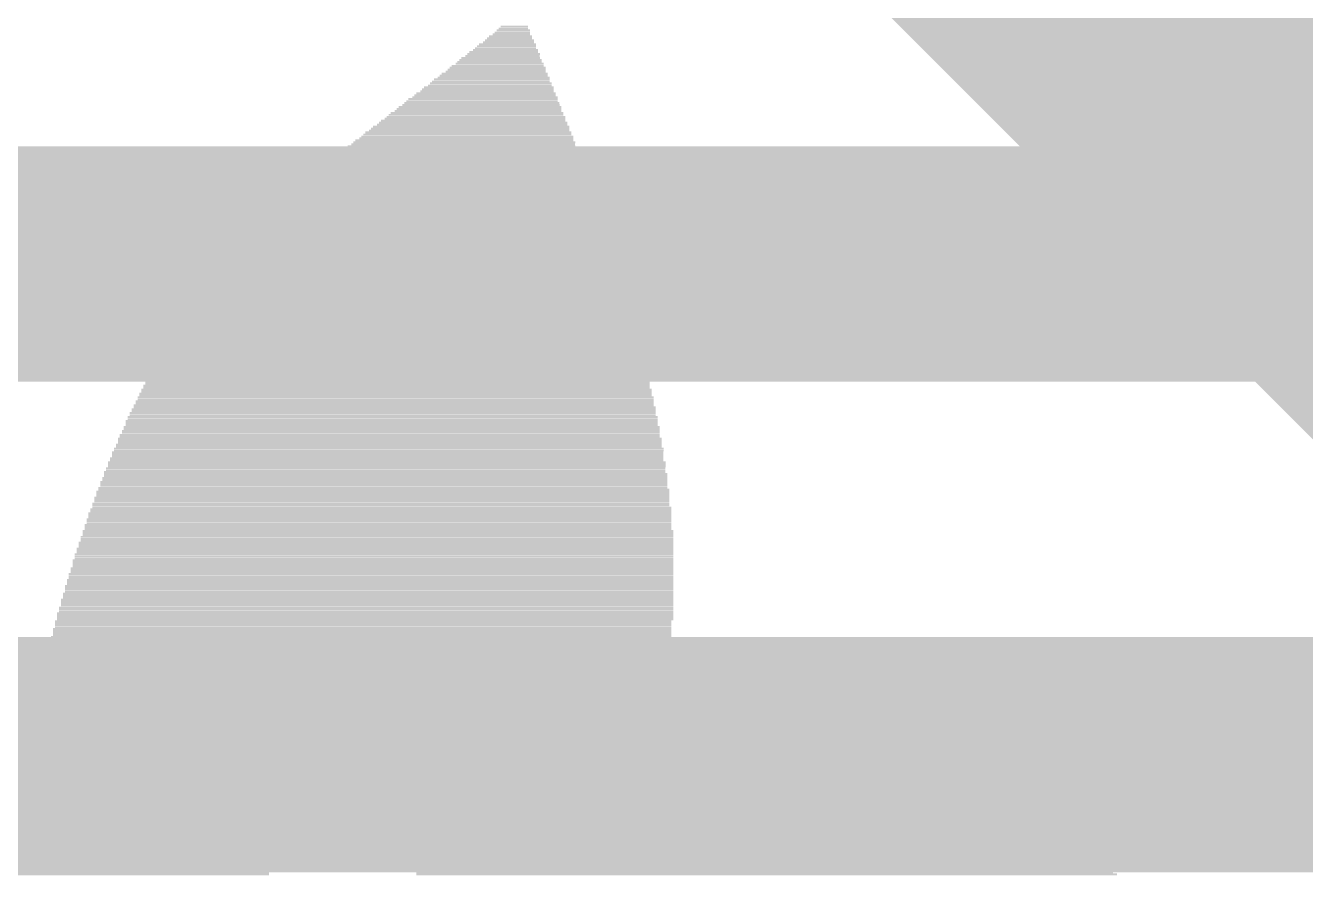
# Model space of a CAD drawing. Extents: x -0.4 to 36.2, y -3.8 to 29.2.
# Drawn here: x 6.656 to 8.312, y 2.257 to 3.356 of the extents above; entities that cross this region are included whole.
import ezdxf

# ---------------------------------------------------------------- set-up
doc = ezdxf.new("R2010")
doc.units = 0
for name, color, linetype in [('1', 12, 'CONTINUOUS'), ('21', 253, 'CONTINUOUS'), ('51', 253, 'CONTINUOUS')]:
    doc.layers.add(name, color=color, linetype=linetype)

# ---------------------------------------------------------------- blocks, each defined once
blk = doc.blocks.new('RECT')
blk.add_solid([(-0.5, -0.5), (0.5, -0.5), (-0.5, 0.5), (0.5, 0.5)])

msp = doc.modelspace()

# ---------------------------------------------------------------- linework, layer by layer
at = {"layer": '1', "const_width": 0.3048}
for points in [[(5.588, 3.048), (11.049, 3.048)], [(5.207, 2.413), (11.43, 2.413)]]:
    msp.add_lwpolyline(points, dxfattribs=at)
at = {"layer": '51', "const_width": 0.4064}
msp.add_lwpolyline([(7.62, 3.81), (8.89, 2.54)], dxfattribs=at)

# ---------------------------------------------------------------- block references
at = {"layer": '21'}
for p, xscale, yscale in [((7.2846, 3.3451), 0.0482, 0.0026), ((7.2859, 3.3476), 0.0456, 0.0024), ((7.2872, 3.3502), 0.0432, 0.0026), ((7.2872, 3.3527), 0.038, 0.0024), ((7.2885, 3.3552), 0.0356, 0.0024), ((7.2783, 3.3298), 0.0762, 0.0024), ((7.2796, 3.3324), 0.0736, 0.0026), ((7.2808, 3.3349), 0.066, 0.0024), ((7.2821, 3.3375), 0.0634, 0.0026), ((7.2821, 3.34), 0.0584, 0.0024), ((7.2834, 3.3425), 0.0558, 0.0024), ((7.2707, 3.3121), 0.1066, 0.0026), ((7.2707, 3.3146), 0.1016, 0.0024), ((7.2732, 3.3171), 0.0964, 0.0024), ((7.2745, 3.3197), 0.094, 0.0026), ((7.2745, 3.3222), 0.0888, 0.0024), ((7.277, 3.3248), 0.0838, 0.0026), ((7.277, 3.3273), 0.0786, 0.0024), ((7.2643, 3.2968), 0.1294, 0.0024), ((7.2656, 3.2994), 0.127, 0.0026), ((7.2669, 3.3019), 0.1244, 0.0024), ((7.2669, 3.3044), 0.1194, 0.0024), ((7.2694, 3.307), 0.1142, 0.0026), ((7.2694, 3.3095), 0.1092, 0.0024), ((7.2567, 3.279), 0.16, 0.0024), ((7.258, 3.2816), 0.1574, 0.0026), ((7.258, 3.2841), 0.1524, 0.0024), ((7.2592, 3.2867), 0.1498, 0.0026), ((7.2618, 3.2892), 0.1448, 0.0024), ((7.2618, 3.2917), 0.1396, 0.0024), ((7.2631, 3.2943), 0.1372, 0.0026), ((7.2504, 3.2638), 0.188, 0.0024), ((7.2503, 3.2663), 0.1828, 0.0024), ((7.2516, 3.2689), 0.1802, 0.0026), ((7.2529, 3.2714), 0.1726, 0.0024), ((7.2542, 3.274), 0.1702, 0.0026), ((7.2554, 3.2765), 0.1676, 0.0024), ((7.2414, 3.246), 0.2158, 0.0024), ((7.2427, 3.2486), 0.2132, 0.0026), ((7.244, 3.2511), 0.2108, 0.0024), ((7.2453, 3.2536), 0.2032, 0.0024), ((7.2465, 3.2562), 0.2006, 0.0026), ((7.2466, 3.2587), 0.1956, 0.0024), ((7.2478, 3.2613), 0.193, 0.0026), ((7.2351, 3.2308), 0.2438, 0.0026), ((7.2351, 3.2333), 0.2386, 0.0024), ((7.2376, 3.2359), 0.2336, 0.0026), ((7.2389, 3.2384), 0.231, 0.0024), ((7.2389, 3.2409), 0.226, 0.0024), ((7.2402, 3.2435), 0.2234, 0.0026), ((7.2275, 3.213), 0.2742, 0.0024), ((7.2275, 3.2155), 0.2692, 0.0024), ((7.2287, 3.2181), 0.2666, 0.0026), ((7.23, 3.2206), 0.259, 0.0024), ((7.2313, 3.2232), 0.2564, 0.0026), ((7.2326, 3.2257), 0.254, 0.0024), ((7.2339, 3.2282), 0.2464, 0.0024), ((7.2199, 3.1978), 0.2998, 0.0026), ((7.2199, 3.2003), 0.2946, 0.0024), ((7.2224, 3.2028), 0.2894, 0.0024), ((7.2237, 3.2054), 0.287, 0.0026), ((7.2237, 3.2079), 0.282, 0.0024), ((7.2262, 3.2105), 0.2768, 0.0026), ((7.211, 3.18), 0.3276, 0.0026), ((7.2122, 3.1825), 0.325, 0.0024), ((7.2148, 3.1851), 0.32, 0.0026), ((7.2148, 3.1876), 0.315, 0.0024), ((7.2161, 3.1901), 0.3124, 0.0024), ((7.2173, 3.1927), 0.3098, 0.0026), ((7.2186, 3.1952), 0.3022, 0.0024), ((7.2034, 3.1622), 0.3582, 0.0024), ((7.2047, 3.1647), 0.3556, 0.0024), ((7.2046, 3.1673), 0.3504, 0.0026), ((7.2072, 3.1698), 0.3454, 0.0024), ((7.2084, 3.1724), 0.3428, 0.0026), ((7.2085, 3.1749), 0.3378, 0.0024), ((7.211, 3.1774), 0.3328, 0.0024), ((7.1957, 3.147), 0.3834, 0.0026), ((7.1983, 3.1495), 0.3784, 0.0024), ((7.1983, 3.152), 0.3734, 0.0024), ((7.1996, 3.1546), 0.3708, 0.0026), ((7.2008, 3.1571), 0.3682, 0.0024), ((7.2008, 3.1597), 0.3632, 0.0026), ((7.1894, 3.1292), 0.4114, 0.0026), ((7.1894, 3.1317), 0.4064, 0.0024), ((7.1919, 3.1343), 0.4012, 0.0026), ((7.1932, 3.1368), 0.3988, 0.0024), ((7.1932, 3.1393), 0.3936, 0.0024), ((7.1945, 3.1419), 0.3912, 0.0026), ((7.1958, 3.1444), 0.3886, 0.0024), ((7.1843, 3.1139), 0.4318, 0.0024), ((7.1843, 3.1165), 0.4266, 0.0026), ((7.1856, 3.119), 0.4242, 0.0024), ((7.1869, 3.1216), 0.4216, 0.0026), ((7.1869, 3.1241), 0.4166, 0.0024), ((7.1881, 3.1266), 0.414, 0.0024), ((7.178, 3.0962), 0.4546, 0.0026), ((7.1792, 3.0987), 0.452, 0.0024), ((7.1792, 3.1012), 0.447, 0.0024), ((7.1805, 3.1038), 0.4444, 0.0026), ((7.1818, 3.1063), 0.442, 0.0024), ((7.1818, 3.1089), 0.4368, 0.0026), ((7.183, 3.1114), 0.4342, 0.0024), ((7.1742, 3.0809), 0.4724, 0.0024), ((7.1742, 3.086), 0.4674, 0.0024), ((7.1754, 3.0835), 0.4698, 0.0026), ((7.1754, 3.0885), 0.4648, 0.0024), ((7.1767, 3.0911), 0.4622, 0.0026), ((7.1767, 3.0936), 0.4572, 0.0024), ((7.1691, 3.0657), 0.4928, 0.0026), ((7.1691, 3.0631), 0.4928, 0.0024), ((7.1704, 3.0682), 0.4902, 0.0024), ((7.1703, 3.0708), 0.485, 0.0026), ((7.1716, 3.0733), 0.4826, 0.0024), ((7.1729, 3.0758), 0.48, 0.0024), ((7.1729, 3.0784), 0.475, 0.0026), ((7.1653, 3.0504), 0.5106, 0.0024), ((7.1653, 3.0479), 0.5106, 0.0024), ((7.1666, 3.053), 0.508, 0.0026), ((7.1665, 3.0555), 0.5028, 0.0024), ((7.1678, 3.0581), 0.5004, 0.0026), ((7.1691, 3.0606), 0.4978, 0.0024), ((7.1602, 3.0301), 0.5308, 0.0024), ((7.1614, 3.0327), 0.5282, 0.0026), ((7.1627, 3.0352), 0.5256, 0.0024), ((7.1627, 3.0403), 0.5206, 0.0026), ((7.164, 3.0377), 0.5232, 0.0024), ((7.164, 3.0428), 0.5182, 0.0024), ((7.1653, 3.0454), 0.5156, 0.0026), ((7.1576, 3.0149), 0.546, 0.0026), ((7.1589, 3.02), 0.5434, 0.0026), ((7.1589, 3.0174), 0.5434, 0.0024), ((7.1589, 3.0225), 0.5384, 0.0024), ((7.1602, 3.0276), 0.536, 0.0026), ((7.1602, 3.025), 0.536, 0.0024), ((7.1538, 2.9971), 0.5638, 0.0024), ((7.1551, 3.0022), 0.5612, 0.0026), ((7.1551, 2.9996), 0.5612, 0.0024), ((7.1551, 3.0047), 0.5562, 0.0024), ((7.1564, 3.0098), 0.5538, 0.0024), ((7.1564, 3.0073), 0.5538, 0.0026), ((7.1577, 3.0123), 0.5512, 0.0024), ((7.1513, 2.9819), 0.579, 0.0026), ((7.1513, 2.9869), 0.574, 0.0024), ((7.1526, 2.9844), 0.5766, 0.0024), ((7.1525, 2.9895), 0.5714, 0.0026), ((7.1538, 2.9946), 0.5688, 0.0026), ((7.1538, 2.992), 0.5688, 0.0024), ((7.1488, 2.9666), 0.5944, 0.0024), ((7.1488, 2.9641), 0.5944, 0.0026), ((7.1487, 2.9717), 0.5892, 0.0024), ((7.1487, 2.9692), 0.5892, 0.0026), ((7.15, 2.9742), 0.5866, 0.0024), ((7.15, 2.9793), 0.5816, 0.0024), ((7.1513, 2.9768), 0.5842, 0.0026), ((7.1449, 2.9514), 0.607, 0.0026), ((7.1462, 2.9488), 0.6096, 0.0024), ((7.1462, 2.9539), 0.6044, 0.0024), ((7.1475, 2.959), 0.602, 0.0024), ((7.1475, 2.9565), 0.602, 0.0026), ((7.1475, 2.9615), 0.5968, 0.0024), ((7.1424, 2.9336), 0.6222, 0.0024), ((7.1424, 2.9311), 0.6222, 0.0026), ((7.1437, 2.9361), 0.6198, 0.0024), ((7.1437, 2.9412), 0.6146, 0.0024), ((7.145, 2.9387), 0.6172, 0.0026), ((7.1449, 2.9463), 0.612, 0.0024), ((7.1449, 2.9438), 0.612, 0.0026), ((7.1412, 2.9184), 0.635, 0.0026), ((7.1412, 2.9158), 0.635, 0.0024), ((7.1411, 2.9234), 0.6298, 0.0024), ((7.1411, 2.9209), 0.6298, 0.0024), ((7.1424, 2.9285), 0.6274, 0.0024), ((7.1424, 2.926), 0.6274, 0.0026), ((7.1373, 2.9006), 0.6476, 0.0026), ((7.1386, 2.898), 0.6502, 0.0024), ((7.1386, 2.9057), 0.6452, 0.0026), ((7.1386, 2.9031), 0.6452, 0.0024), ((7.1386, 2.9107), 0.64, 0.0024), ((7.1399, 2.9082), 0.6426, 0.0024), ((7.1399, 2.9133), 0.6376, 0.0026), ((7.1361, 2.8853), 0.6604, 0.0024), ((7.1361, 2.8828), 0.6604, 0.0024), ((7.136, 2.8904), 0.6552, 0.0024), ((7.136, 2.8879), 0.6552, 0.0026), ((7.1373, 2.8955), 0.6526, 0.0024), ((7.1373, 2.893), 0.6526, 0.0026), ((7.1322, 2.865), 0.673, 0.0024), ((7.1335, 2.8701), 0.6704, 0.0024), ((7.1335, 2.8676), 0.6704, 0.0026), ((7.1348, 2.8752), 0.668, 0.0026), ((7.1348, 2.8726), 0.668, 0.0024), ((7.1348, 2.8803), 0.663, 0.0026), ((7.1348, 2.8777), 0.663, 0.0024), ((7.131, 2.8498), 0.6858, 0.0026), ((7.131, 2.8549), 0.6808, 0.0026), ((7.131, 2.8523), 0.6808, 0.0024), ((7.1323, 2.8599), 0.6782, 0.0024), ((7.1323, 2.8574), 0.6782, 0.0024), ((7.1335, 2.8625), 0.6756, 0.0026), ((7.1284, 2.832), 0.6958, 0.0024), ((7.1297, 2.8371), 0.6934, 0.0026), ((7.1297, 2.8345), 0.6934, 0.0024), ((7.1297, 2.8447), 0.6882, 0.0024), ((7.1297, 2.8422), 0.6882, 0.0026), ((7.1297, 2.8396), 0.6882, 0.0024), ((7.131, 2.8472), 0.6858, 0.0024), ((7.1272, 2.8218), 0.7036, 0.0024), ((7.1272, 2.8193), 0.7036, 0.0024), ((7.1272, 2.8168), 0.7036, 0.0026), ((7.1271, 2.8269), 0.6984, 0.0024), ((7.1271, 2.8244), 0.6984, 0.0026), ((7.1284, 2.8295), 0.6958, 0.0026), ((7.1246, 2.8041), 0.7136, 0.0026), ((7.1246, 2.8015), 0.7136, 0.0024), ((7.1246, 2.799), 0.7136, 0.0026), ((7.1259, 2.8091), 0.7112, 0.0024), ((7.1259, 2.8066), 0.7112, 0.0024), ((7.1259, 2.8142), 0.706, 0.0024), ((7.1259, 2.8117), 0.706, 0.0026), ((7.1221, 2.7837), 0.7238, 0.0024), ((7.1234, 2.7914), 0.7214, 0.0026), ((7.1234, 2.7888), 0.7214, 0.0024), ((7.1234, 2.7863), 0.7214, 0.0026), ((7.1233, 2.7964), 0.7162, 0.0024), ((7.1233, 2.7939), 0.7162, 0.0024), ((7.1195, 2.766), 0.734, 0.0026), ((7.1208, 2.771), 0.7314, 0.0024), ((7.1208, 2.7685), 0.7314, 0.0024), ((7.1208, 2.7787), 0.7264, 0.0026), ((7.1221, 2.7761), 0.729, 0.0024), ((7.1221, 2.7736), 0.729, 0.0026), ((7.1221, 2.7812), 0.7238, 0.0024), ((7.1183, 2.7533), 0.7416, 0.0026), ((7.1183, 2.7507), 0.7416, 0.0024), ((7.1183, 2.7482), 0.7416, 0.0026), ((7.1183, 2.7583), 0.7366, 0.0024), ((7.1195, 2.7558), 0.739, 0.0024), ((7.1195, 2.7634), 0.734, 0.0024), ((7.1195, 2.7609), 0.734, 0.0026), ((7.1157, 2.738), 0.7466, 0.0024), ((7.1157, 2.7355), 0.7466, 0.0026), ((7.117, 2.7329), 0.7492, 0.0024), ((7.117, 2.7456), 0.7442, 0.0024), ((7.117, 2.7431), 0.7442, 0.0024), ((7.117, 2.7406), 0.7442, 0.0026), ((7.1132, 2.7177), 0.7568, 0.0024), ((7.1132, 2.7152), 0.7568, 0.0026), ((7.1145, 2.7253), 0.7544, 0.0024), ((7.1145, 2.7228), 0.7544, 0.0026), ((7.1145, 2.7202), 0.7544, 0.0024), ((7.1157, 2.7304), 0.7518, 0.0024), ((7.1157, 2.7279), 0.7518, 0.0026), ((7.1119, 2.7025), 0.7644, 0.0026), ((7.1119, 2.6999), 0.7644, 0.0024), ((7.1119, 2.7101), 0.7594, 0.0026), ((7.1119, 2.7075), 0.7594, 0.0024), ((7.1119, 2.705), 0.7594, 0.0024), ((7.1132, 2.7126), 0.7568, 0.0024), ((7.1094, 2.6872), 0.7696, 0.0024), ((7.1094, 2.6847), 0.7696, 0.0026), ((7.1094, 2.6821), 0.7696, 0.0024), ((7.1106, 2.6948), 0.767, 0.0024), ((7.1106, 2.6923), 0.767, 0.0024), ((7.1106, 2.6898), 0.767, 0.0026), ((7.1119, 2.6974), 0.7644, 0.0026), ((7.1068, 2.672), 0.7746, 0.0026), ((7.1068, 2.6694), 0.7746, 0.0024), ((7.1068, 2.6669), 0.7746, 0.0024), ((7.1081, 2.6796), 0.772, 0.0024), ((7.1081, 2.6771), 0.772, 0.0026), ((7.1081, 2.6745), 0.772, 0.0024), ((7.1043, 2.6542), 0.7798, 0.0024), ((7.1043, 2.6517), 0.7798, 0.0026), ((7.1043, 2.6491), 0.7798, 0.0024), ((7.1056, 2.6644), 0.7772, 0.0026), ((7.1056, 2.6618), 0.7772, 0.0024), ((7.1056, 2.6593), 0.7772, 0.0026), ((7.1056, 2.6567), 0.7772, 0.0024), ((7.1018, 2.639), 0.7848, 0.0026), ((7.1018, 2.6364), 0.7848, 0.0024), ((7.1018, 2.6339), 0.7848, 0.0026), ((7.103, 2.6466), 0.7822, 0.0026), ((7.103, 2.644), 0.7822, 0.0024), ((7.103, 2.6415), 0.7822, 0.0024), ((7.0992, 2.6212), 0.7898, 0.0026), ((7.0992, 2.6186), 0.7898, 0.0024), ((7.0992, 2.6161), 0.7898, 0.0024), ((7.1005, 2.6313), 0.7874, 0.0024), ((7.1005, 2.6288), 0.7874, 0.0024), ((7.1005, 2.6263), 0.7874, 0.0026), ((7.1005, 2.6237), 0.7874, 0.0024), ((7.0967, 2.6034), 0.795, 0.0024), ((7.0967, 2.6009), 0.795, 0.0026), ((7.0979, 2.6136), 0.7924, 0.0026), ((7.0979, 2.611), 0.7924, 0.0024), ((7.0979, 2.6085), 0.7924, 0.0026), ((7.0979, 2.6059), 0.7924, 0.0024), ((7.0929, 2.5856), 0.7976, 0.0024), ((7.0929, 2.5831), 0.7976, 0.0026), ((7.0954, 2.5958), 0.7974, 0.0026), ((7.0954, 2.5932), 0.7974, 0.0024), ((7.0954, 2.5907), 0.7974, 0.0024), ((7.0954, 2.5882), 0.7974, 0.0026), ((7.0967, 2.5983), 0.795, 0.0024), ((7.0916, 2.5755), 0.8, 0.0026), ((7.0916, 2.5729), 0.8, 0.0024), ((7.0916, 2.5704), 0.8, 0.0026), ((7.0916, 2.5678), 0.8, 0.0024), ((7.0929, 2.5805), 0.7976, 0.0024), ((7.0929, 2.578), 0.7976, 0.0024), ((7.0878, 2.5551), 0.8026, 0.0024), ((7.0878, 2.5526), 0.8026, 0.0024), ((7.0878, 2.5501), 0.8026, 0.0026), ((7.0903, 2.5653), 0.8026, 0.0024), ((7.0903, 2.5628), 0.8026, 0.0026), ((7.089, 2.5602), 0.8, 0.0024), ((7.089, 2.5577), 0.8, 0.0026), ((7.084, 2.5348), 0.8052, 0.0024), ((7.0865, 2.545), 0.805, 0.0026), ((7.0853, 2.5424), 0.8026, 0.0024), ((7.0853, 2.5399), 0.8026, 0.0024), ((7.0853, 2.5374), 0.8026, 0.0026), ((7.0878, 2.5475), 0.8026, 0.0024), ((7.0815, 2.5247), 0.8052, 0.0026), ((7.0815, 2.5221), 0.8052, 0.0024), ((6.8998, 2.5196), 0.4418, 0.0026), ((6.8935, 2.517), 0.4292, 0.0024), ((7.084, 2.5323), 0.8052, 0.0026), ((7.084, 2.5297), 0.8052, 0.0024), ((7.0827, 2.5272), 0.8026, 0.0024), ((7.3063, 2.5196), 0.3556, 0.0026), ((7.3113, 2.517), 0.3454, 0.0024), ((6.8808, 2.5043), 0.414, 0.0024), ((6.8795, 2.5018), 0.4114, 0.0024), ((6.8897, 2.5145), 0.4268, 0.0024), ((6.8871, 2.512), 0.4216, 0.0026), ((6.8858, 2.5094), 0.419, 0.0024), ((6.8833, 2.5069), 0.414, 0.0026), ((7.3126, 2.5145), 0.3378, 0.0024), ((7.3138, 2.512), 0.3352, 0.0026), ((7.3164, 2.5094), 0.3302, 0.0024), ((7.3177, 2.5069), 0.3276, 0.0026), ((7.3177, 2.5043), 0.3226, 0.0024), ((7.3189, 2.5018), 0.32, 0.0024), ((6.8719, 2.4916), 0.4012, 0.0024), ((6.8706, 2.4891), 0.3986, 0.0024), ((6.8706, 2.4866), 0.3986, 0.0026), ((6.8694, 2.484), 0.3962, 0.0024), ((6.877, 2.4993), 0.4064, 0.0026), ((6.8757, 2.4967), 0.4038, 0.0024), ((6.8744, 2.4942), 0.4012, 0.0026), ((7.3189, 2.4993), 0.32, 0.0026), ((7.3202, 2.4967), 0.3174, 0.0024), ((7.3215, 2.4942), 0.315, 0.0026), ((7.3215, 2.4916), 0.315, 0.0024), ((7.3215, 2.4891), 0.3098, 0.0024), ((7.3215, 2.4866), 0.3098, 0.0026), ((7.3227, 2.484), 0.3072, 0.0024), ((6.8605, 2.4688), 0.3886, 0.0026), ((6.8668, 2.4815), 0.3962, 0.0026), ((6.8655, 2.4789), 0.3936, 0.0024), ((6.8643, 2.4764), 0.3912, 0.0024), ((6.863, 2.4739), 0.3886, 0.0026), ((6.863, 2.4713), 0.3886, 0.0024), ((7.3227, 2.4815), 0.3072, 0.0026), ((7.3227, 2.4789), 0.3072, 0.0024), ((7.324, 2.4764), 0.3048, 0.0024), ((7.3227, 2.4739), 0.3022, 0.0026), ((7.3227, 2.4713), 0.3022, 0.0024), ((7.324, 2.4688), 0.2996, 0.0026), ((6.8554, 2.4586), 0.3836, 0.0024), ((6.8541, 2.4561), 0.381, 0.0026), ((6.8541, 2.4535), 0.381, 0.0024), ((6.8528, 2.451), 0.3784, 0.0024), ((6.8592, 2.4662), 0.386, 0.0024), ((6.8579, 2.4637), 0.3834, 0.0024), ((6.8579, 2.4612), 0.3834, 0.0026), ((7.324, 2.4662), 0.2996, 0.0024), ((7.324, 2.4637), 0.2996, 0.0024), ((7.324, 2.4612), 0.2996, 0.0026), ((7.3253, 2.4586), 0.2972, 0.0024), ((7.324, 2.4561), 0.2946, 0.0026), ((7.324, 2.4535), 0.2946, 0.0024), ((7.324, 2.451), 0.2946, 0.0024), ((6.8503, 2.4459), 0.3784, 0.0024), ((6.849, 2.4434), 0.3758, 0.0026), ((6.849, 2.4408), 0.3758, 0.0024), ((6.8478, 2.4383), 0.3734, 0.0024), ((6.8478, 2.4358), 0.3734, 0.0026), ((6.8528, 2.4485), 0.3784, 0.0026), ((7.324, 2.4485), 0.2946, 0.0026), ((7.3253, 2.4459), 0.292, 0.0024), ((7.3253, 2.4434), 0.292, 0.0026), ((7.3253, 2.4408), 0.292, 0.0024), ((7.3253, 2.4383), 0.292, 0.0024), ((7.3253, 2.4358), 0.292, 0.0026), ((6.3194, 2.4332), 1.4248, 0.0024), ((6.3194, 2.4307), 1.4248, 0.0026), ((6.3182, 2.4281), 1.4224, 0.0024), ((6.3169, 2.4256), 1.4198, 0.0024), ((6.3169, 2.4231), 1.4198, 0.0026), ((6.3156, 2.4205), 1.4172, 0.0024), ((6.3169, 2.418), 1.4148, 0.0026), ((7.3253, 2.4332), 0.292, 0.0024), ((7.3253, 2.4307), 0.292, 0.0026), ((7.3266, 2.4281), 0.2896, 0.0024), ((7.3266, 2.4256), 0.2896, 0.0024), ((7.3266, 2.4231), 0.2896, 0.0026), ((7.3266, 2.4205), 0.2896, 0.0024), ((7.3266, 2.418), 0.2896, 0.0026), ((6.3156, 2.4154), 1.4122, 0.0024), ((6.3156, 2.4129), 1.4122, 0.0024), ((6.3156, 2.4104), 1.4122, 0.0026), ((6.3143, 2.4078), 1.4096, 0.0024), ((6.3156, 2.4053), 1.407, 0.0026), ((6.3144, 2.4027), 1.4046, 0.0024), ((7.3266, 2.4154), 0.2896, 0.0024), ((7.3266, 2.4129), 0.2896, 0.0024), ((7.3266, 2.4104), 0.2896, 0.0026), ((7.3266, 2.4078), 0.2896, 0.0024), ((7.3266, 2.4053), 0.2896, 0.0026), ((7.3266, 2.4027), 0.2896, 0.0024), ((6.3144, 2.4002), 1.4046, 0.0024), ((6.3131, 2.3977), 1.402, 0.0026), ((6.3131, 2.3951), 1.402, 0.0024), ((6.3131, 2.3926), 1.397, 0.0026), ((6.3131, 2.39), 1.397, 0.0024), ((6.3131, 2.3875), 1.397, 0.0024), ((6.3118, 2.385), 1.3944, 0.0026), ((7.3266, 2.4002), 0.2896, 0.0024), ((7.3266, 2.3977), 0.2896, 0.0026), ((7.3278, 2.3951), 0.292, 0.0024), ((7.3278, 2.3926), 0.292, 0.0026), ((7.3278, 2.39), 0.292, 0.0024), ((7.3278, 2.3875), 0.292, 0.0024), ((7.3278, 2.385), 0.292, 0.0026), ((6.3118, 2.3824), 1.3944, 0.0024), ((6.3118, 2.3799), 1.3892, 0.0026), ((6.3118, 2.3773), 1.3892, 0.0024), ((6.3118, 2.3748), 1.3892, 0.0024), ((6.3106, 2.3723), 1.3868, 0.0026), ((6.3106, 2.3697), 1.3868, 0.0024), ((6.3106, 2.3672), 1.3818, 0.0026), ((7.3278, 2.3824), 0.292, 0.0024), ((7.3291, 2.3799), 0.2946, 0.0026), ((7.3291, 2.3773), 0.2946, 0.0024), ((7.3291, 2.3748), 0.2946, 0.0024), ((7.3291, 2.3723), 0.2946, 0.0026), ((7.3304, 2.3697), 0.2972, 0.0024), ((7.3304, 2.3672), 0.2972, 0.0026), ((6.3106, 2.3646), 1.3818, 0.0024), ((6.3106, 2.3621), 1.3818, 0.0024), ((6.3093, 2.3596), 1.3792, 0.0026), ((6.3105, 2.357), 1.3766, 0.0024), ((6.3105, 2.3545), 1.3766, 0.0026), ((6.3093, 2.3519), 1.3742, 0.0024), ((7.3291, 2.3646), 0.2996, 0.0024), ((7.3304, 2.3621), 0.3022, 0.0024), ((7.3304, 2.3596), 0.3022, 0.0026), ((7.3304, 2.357), 0.3022, 0.0024), ((7.3317, 2.3545), 0.3048, 0.0026), ((7.3317, 2.3519), 0.3048, 0.0024), ((6.3093, 2.3494), 1.3742, 0.0024), ((6.3106, 2.3469), 1.3716, 0.0026), ((6.3093, 2.3443), 1.369, 0.0024), ((6.3093, 2.3418), 1.369, 0.0026), ((6.3093, 2.3392), 1.369, 0.0024), ((6.3093, 2.3367), 1.364, 0.0024), ((6.3093, 2.3342), 1.364, 0.0026), ((7.3342, 2.3392), 0.315, 0.0024), ((7.3354, 2.3367), 0.3174, 0.0024), ((7.3367, 2.3342), 0.32, 0.0026), ((7.3329, 2.3494), 0.3072, 0.0024), ((7.3329, 2.3469), 0.3072, 0.0026), ((7.3342, 2.3443), 0.3098, 0.0024), ((7.3355, 2.3418), 0.3124, 0.0026), ((7.8143, 2.3342), 0.0508, 0.0026), ((6.3093, 2.3316), 1.364, 0.0024), ((6.308, 2.3291), 1.3614, 0.0026), ((6.3093, 2.3265), 1.3588, 0.0024), ((6.3093, 2.324), 1.3588, 0.0024), ((6.3093, 2.3215), 1.3588, 0.0026), ((6.308, 2.3189), 1.3562, 0.0024), ((7.3418, 2.3215), 0.3352, 0.0026), ((7.3431, 2.3189), 0.3378, 0.0024), ((7.338, 2.3316), 0.3226, 0.0024), ((7.3392, 2.3291), 0.325, 0.0026), ((7.3405, 2.3265), 0.3276, 0.0024), ((7.3418, 2.324), 0.3302, 0.0024), ((7.818, 2.3189), 0.2158, 0.0024), ((7.8168, 2.3215), 0.1982, 0.0026), ((7.8155, 2.324), 0.1802, 0.0024), ((7.8142, 2.3265), 0.1574, 0.0024), ((7.8142, 2.3291), 0.132, 0.0026), ((7.8143, 2.3316), 0.1016, 0.0024), ((6.3093, 2.3164), 1.3538, 0.0026), ((6.3093, 2.3138), 1.3538, 0.0024), ((6.308, 2.3113), 1.3512, 0.0024), ((6.308, 2.3088), 1.3512, 0.0026), ((6.3093, 2.3062), 1.3488, 0.0024), ((6.3093, 2.3037), 1.3488, 0.0026), ((6.308, 2.3011), 1.3462, 0.0024), ((7.3532, 2.3062), 0.3632, 0.0024), ((7.357, 2.3037), 0.3708, 0.0026), ((7.3621, 2.3011), 0.381, 0.0024), ((7.3443, 2.3164), 0.3402, 0.0026), ((7.3469, 2.3138), 0.3454, 0.0024), ((7.3494, 2.3113), 0.3504, 0.0024), ((7.352, 2.3088), 0.3556, 0.0026), ((7.8079, 2.3011), 0.3428, 0.0024), ((7.8104, 2.3037), 0.3224, 0.0026), ((7.813, 2.3062), 0.3022, 0.0024), ((7.8142, 2.3088), 0.2844, 0.0026), ((7.8168, 2.3113), 0.2692, 0.0024), ((7.8168, 2.3138), 0.249, 0.0024), ((7.8168, 2.3164), 0.2336, 0.0026), ((6.3093, 2.2986), 1.3436, 0.0024), ((6.3093, 2.2961), 1.3436, 0.0026), ((6.3093, 2.2935), 1.3436, 0.0024), ((6.3093, 2.291), 1.3386, 0.0026), ((6.3093, 2.2884), 1.3386, 0.0024), ((6.3093, 2.2859), 1.3386, 0.0024), ((7.5831, 2.2935), 0.828, 0.0024), ((7.5856, 2.291), 0.833, 0.0026), ((7.5882, 2.2884), 0.8382, 0.0024), ((7.592, 2.2859), 0.8458, 0.0024), ((7.3684, 2.2986), 0.3936, 0.0024), ((7.5805, 2.2961), 0.8178, 0.0026), ((7.8015, 2.2986), 0.3656, 0.0024), ((6.308, 2.2834), 1.336, 0.0026), ((6.3093, 2.2808), 1.3334, 0.0024), ((6.3093, 2.2783), 1.3334, 0.0026), ((6.3093, 2.2757), 1.3334, 0.0024), ((6.3093, 2.2732), 1.3284, 0.0024), ((6.3093, 2.2707), 1.3284, 0.0026), ((6.3093, 2.2681), 1.3284, 0.0024), ((7.6047, 2.2707), 0.8814, 0.0026), ((7.6072, 2.2681), 0.8864, 0.0024), ((7.5958, 2.2808), 0.8584, 0.0024), ((7.5984, 2.2783), 0.8636, 0.0026), ((7.6009, 2.2757), 0.8686, 0.0024), ((7.6034, 2.2732), 0.8736, 0.0024), ((7.5945, 2.2834), 0.8508, 0.0026), ((6.3105, 2.2656), 1.3258, 0.0026), ((6.3105, 2.263), 1.3258, 0.0024), ((6.6941, 2.2605), 0.5536, 0.0024), ((6.7055, 2.258), 0.5308, 0.0026), ((7.6123, 2.2605), 0.9016, 0.0024), ((7.6149, 2.258), 0.9068, 0.0026), ((7.6085, 2.2656), 0.889, 0.0026), ((7.611, 2.263), 0.894, 0.0024)]:
    msp.add_blockref('RECT', p, dxfattribs=dict(at, xscale=xscale, yscale=yscale))

doc.saveas('drawing.dxf')
